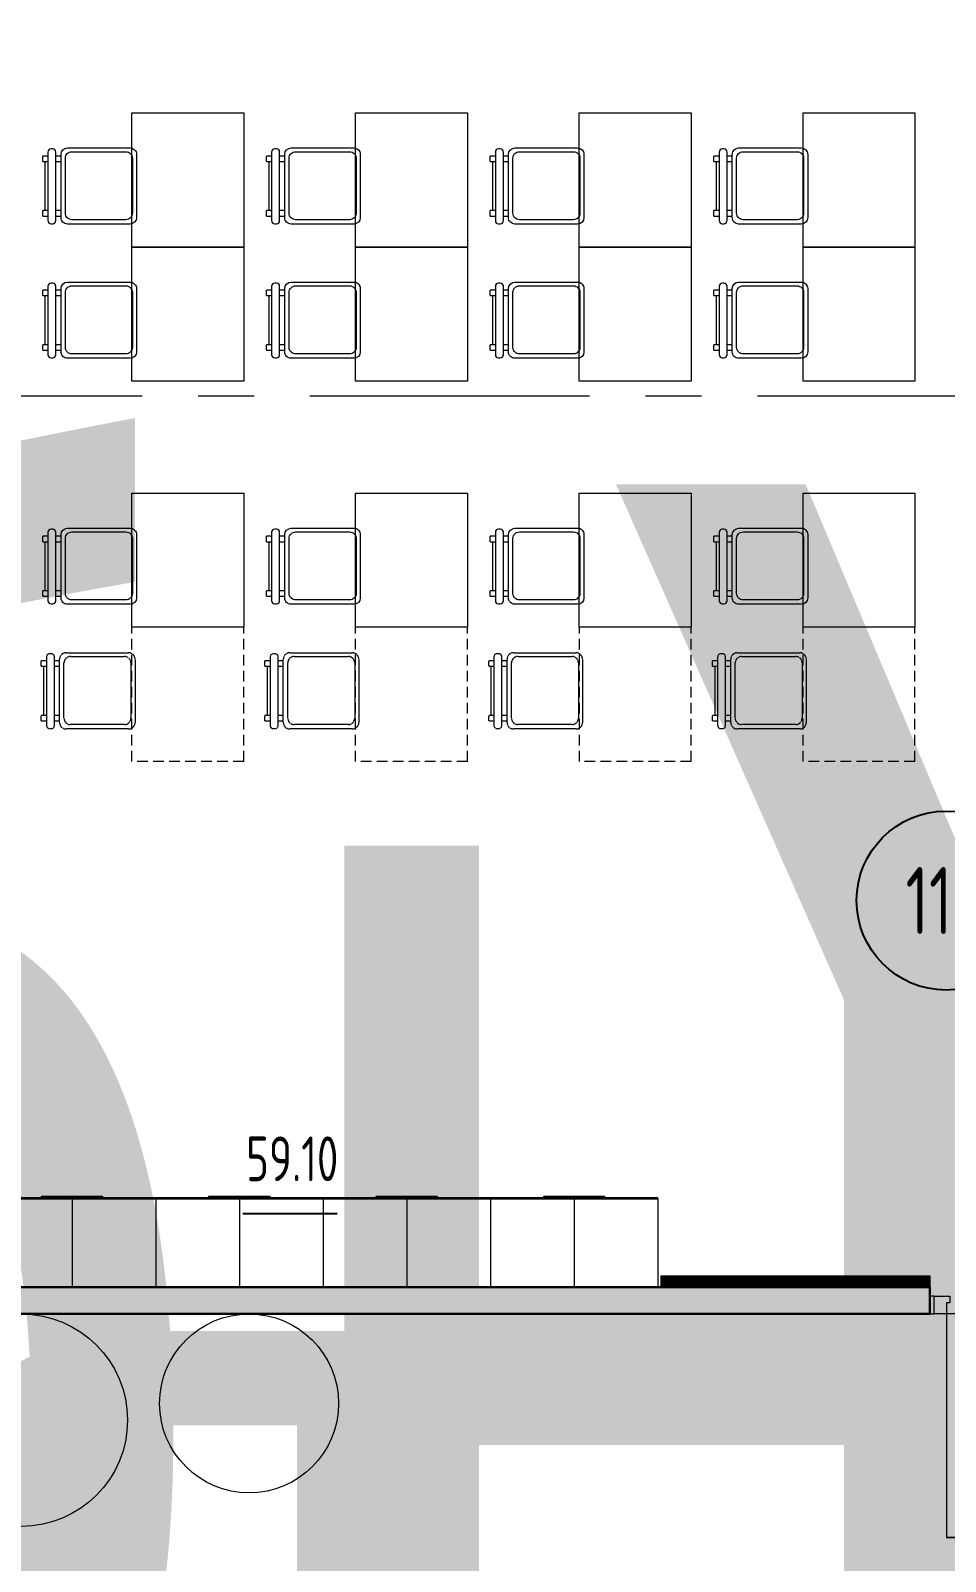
# Model space of a CAD drawing. Header units: millimetres. Extents: x -13407 to 8063098, y -54153 to 109271.
# Drawn here: x 36188 to 40276, y 22268 to 29113 of the extents above; entities that cross this region are included whole.
import ezdxf
from ezdxf.enums import TextEntityAlignment as Align

# ---------------------------------------------------------------- set-up
doc = ezdxf.new("R2018")
doc.units = ezdxf.units.MM
for name, pattern in [('ACAD_ISO03W100', [30, 12, -18]), ('CENTER', [2, 1.25, -0.25, 0.25, -0.25]), ('HIDDEN', [6, 4, -2]), ('HIDDEN2', [4.7625, 3.175, -1.5875])]:
    doc.linetypes.add(name, pattern=pattern)
doc.layers.get('Defpoints').update_dxf_attribs({"color": 6})
for name, color, linetype, lineweight in [('АР_Двери', 5, 'Continuous', 18), ('АР_Маркер экспликации', 239, 'Continuous', 13), ('АР_Номер помещения', 1, 'Continuous', 25), ('АР_Оси', 193, 'Continuous', 9), ('АР_Перегородки газоблок', 165, 'Continuous', 30), ('АР_Перегородки газоблок_Штрих', 165, 'Continuous', 5), ('АР_Помещения_площадь', 19, 'Continuous', 9), ('ТХ_мебель передв', 250, 'Continuous', 13)]:
    doc.layers.add(name, color=color, linetype=linetype, lineweight=lineweight)
doc.layers.add('АР_Названия помещений', color=124, linetype='Continuous', lineweight=5, plot=False)
doc.styles.add('ISOCPEUR', font='isocpeur.ttf', dxfattribs={"width": 0.7})
doc.styles.get("Standard").update_dxf_attribs({"font": 'arial.ttf'})

# ---------------------------------------------------------------- blocks, each defined once
blk = doc.blocks.new('Полуторная_на лестницу')
for points in [[(75, 80), (75, 1080), (124.9, 1080), (124.9, 80)], [(1375.1, 430), (1375.1, 80), (1425, 80), (1425, 430)]]:
    blk.add_lwpolyline(points, close=True)
for points in [[(0, 0), (0, 80), (20, 80), (20, 0), (0, 0)], [(20, 80), (20, 0), (90, 0), (90, 30), (75, 30), (75, 80), (20, 80)], [(1480, 80), (1480, 0), (1410, 0), (1410, 30), (1425, 30), (1425, 80), (1480, 80)], [(1500, 0), (1500, 80), (1480, 80), (1480, 0), (1500, 0)]]:
    blk.add_lwpolyline(points)
at = {"linetype": 'ACAD_ISO03W100', "ltscale": 3}
for centre, radius, start, end in [((75, 80), 1000, 0, 90), ((1465.4, 39.6), 392.5, 95.90754, 174.09246)]:
    blk.add_arc(centre, radius, start, end, dxfattribs=at)
blk = doc.blocks.new('*U634')
at = {"layer": 'Defpoints', "color": 7, "style": 'ISOCPEUR', "width": 0.7, "flags": 1}
blk.add_attdef('КАТЕГОРИЯ', (-499.2, -2092.2), '', height=250, dxfattribs=at)
at = {"layer": 'Defpoints', "color": 7, "style": 'ISOCPEUR', "width": 0.7}
blk.add_attdef('ПЛОЩАДЬ_ПОМЕЩЕНИЯ', text='', height=200, dxfattribs=at).set_placement((-12822, -3695.3), align=Align.MIDDLE_RIGHT)
at = {"layer": 'АР_Номер помещения', "color": 7, "style": 'ISOCPEUR', "width": 0.7}
blk.add_attdef('НОМЕР_ПОМЕЩЕНИЯ', text='', height=300, dxfattribs=at).set_placement((-14137.9, 2280), align=Align.MIDDLE_CENTER)
at = {"layer": 'АР_Помещения_площадь', "color": 7, "lineweight": 30, "width": 0.7, "flags": 104}
blk.add_attdef('ИМЯ_ПОМЕЩЕНИЯ', text='', height=100, dxfattribs=at).set_placement((157.6, 1217.1), align=Align.MIDDLE_CENTER)
blk = doc.blocks.new('*U657')
at = {"layer": 'Defpoints', "color": 7}
blk.add_line((-15018.5, 170.5), (-15440.8, 170.5), dxfattribs=at)
at = {"layer": 'АР_Номер помещения', "color": 7}
blk.add_circle((-12297.4, 1571.6), 400, dxfattribs=at)
at = {"layer": 'Defpoints', "color": 7, "style": 'ISOCPEUR', "width": 0.7}
blk.add_attdef('ПЛОЩАДЬ_ПОМЕЩЕНИЯ', text='', height=200, dxfattribs=at).set_placement((-15013.6, 417), align=Align.MIDDLE_RIGHT)
at = {"layer": 'Defpoints', "color": 7, "style": 'ISOCPEUR', "width": 0.7, "flags": 1}
blk.add_attdef('КАТЕГОРИЯ', (-499.2, -2092.2), '', height=250, dxfattribs=at)
at = {"layer": 'АР_Номер помещения', "color": 7, "style": 'ISOCPEUR', "width": 0.7}
blk.add_attdef('НОМЕР_ПОМЕЩЕНИЯ', text='', height=300, dxfattribs=at).set_placement((-12297.4, 1571.6), align=Align.MIDDLE_CENTER)
at = {"layer": 'АР_Помещения_площадь', "color": 7, "lineweight": 30, "width": 0.7, "flags": 104}
blk.add_attdef('ИМЯ_ПОМЕЩЕНИЯ', text='', height=100, dxfattribs=at).set_placement((157.6, 1217.1), align=Align.MIDDLE_CENTER)
blk = doc.blocks.new('*U658')
at = {"layer": 'Defpoints', "color": 7, "style": 'ISOCPEUR', "width": 0.7}
blk.add_attdef('ПЛОЩАДЬ_ПОМЕЩЕНИЯ', text='', height=200, dxfattribs=at).set_placement((-15075.7, 265.5), align=Align.MIDDLE_RIGHT)
at = {"layer": 'Defpoints', "color": 7, "style": 'ISOCPEUR', "width": 0.7, "flags": 1}
blk.add_attdef('КАТЕГОРИЯ', (-499.2, -2092.2), '', height=250, dxfattribs=at)
at = {"layer": 'АР_Номер помещения', "color": 7, "style": 'ISOCPEUR', "width": 0.7}
blk.add_attdef('НОМЕР_ПОМЕЩЕНИЯ', text='', height=300, dxfattribs=at).set_placement((-12620.1, 1443.7), align=Align.MIDDLE_CENTER)
at = {"layer": 'АР_Помещения_площадь', "color": 7, "lineweight": 30, "width": 0.7, "flags": 104}
blk.add_attdef('ИМЯ_ПОМЕЩЕНИЯ', text='', height=100, dxfattribs=at).set_placement((157.6, 1217.1), align=Align.MIDDLE_CENTER)
blk = doc.blocks.new('*U595')
at = {"layer": 'Defpoints', "color": 7, "style": 'ISOCPEUR', "width": 0.7, "flags": 1}
blk.add_attdef('КАТЕГОРИЯ', (-499.2, -2092.2), '', height=250, dxfattribs=at)
at = {"layer": 'Defpoints', "color": 7, "style": 'ISOCPEUR', "width": 0.7}
blk.add_attdef('ПЛОЩАДЬ_ПОМЕЩЕНИЯ', text='', height=200, dxfattribs=at).set_placement((405.3, -2542.8), align=Align.MIDDLE_RIGHT)
at = {"layer": 'АР_Номер помещения', "color": 7, "style": 'ISOCPEUR', "width": 0.7}
blk.add_attdef('НОМЕР_ПОМЕЩЕНИЯ', text='', height=300, dxfattribs=at).set_placement((171.6, -1559.3), align=Align.MIDDLE_CENTER)
at = {"layer": 'АР_Помещения_площадь', "color": 7, "lineweight": 30, "width": 0.7, "flags": 104}
blk.add_attdef('ИМЯ_ПОМЕЩЕНИЯ', text='', height=100, dxfattribs=at).set_placement((157.6, 1217.1), align=Align.MIDDLE_CENTER)
blk = doc.blocks.new('A$C3da1b1ea')
at = {"lineweight": 0}
blk.add_lwpolyline([(0, 0), (50, 0), (50, -1200), (0, -1200), (0, 0)], dxfattribs=at)
blk = doc.blocks.new('стул №3-5')
at = {"linetype": 'ByBlock', "extrusion": (-6.19742e-05, 0.000470712, 1)}
for p, q in [((-15086.8, 16641.7, 196.8), (-15393.1, 16641.7, 196.8)), ((-15372.7, 16664.9, 196.8), (-15348.5, 16664.9, 196.8)), ((-15372.7, 16664.9, 196.8), (-15372.7, 16641.7, 196.8)), ((-15348.5, 16641.7, 196.8), (-15348.5, 16664.9, 196.8)), ((-15348.5, 16653.3, 196.8), (-15128.7, 16653.3, 196.8)), ((-15128.7, 16664.9, 196.8), (-15104.4, 16664.9, 196.8)), ((-15128.7, 16664.9, 196.8), (-15128.7, 16641.7, 196.8)), ((-15104.4, 16641.7, 196.8), (-15104.4, 16664.9, 196.8)), ((-15407, 16627.7, 196.8), (-15407, 16619.9, 196.8)), ((-15393.1, 16605.9, 196.8), (-15086.8, 16605.9, 196.9)), ((-15372.7, 16605.9, 196.8), (-15372.7, 16583.2, 196.9)), ((-15348.5, 16583.2, 196.9), (-15348.5, 16605.9, 196.8)), ((-15128.7, 16605.9, 196.9), (-15128.7, 16583.2, 196.9)), ((-15104.4, 16583.2, 196.9), (-15104.4, 16605.9, 196.9)), ((-15072.8, 16619.9, 196.8), (-15072.8, 16627.7, 196.8))]:
    blk.add_line(p, q, dxfattribs=at)
at = {"ltscale": 100, "extrusion": (-6.19742e-05, 0.000470712, 1), "elevation": 205.6}
for points in [[(-15379.9, 16582.9), (-15097, 16582.9, -0.414169), (-15068.3, 16554.2), (-15068.3, 16274.2, -0.414258), (-15097, 16245.5), (-15379.9, 16245.5, -0.414169), (-15408.6, 16274.2), (-15408.6, 16554.2, -0.414258)], [(-15360.2, 16563.2), (-15113.6, 16563.2, -0.414214), (-15084.9, 16534.4), (-15084.9, 16292.6, -0.414214), (-15113.6, 16263.9), (-15360.2, 16263.9, -0.414214), (-15388.9, 16292.6), (-15388.9, 16534.4, -0.414214)]]:
    blk.add_lwpolyline(points, format="xyb", close=True, dxfattribs=at)
at = {"linetype": 'ByBlock', "extrusion": (-6.19742e-05, 0.000470712, 1)}
for centre, start, end in [((-15393, 16627.6, 205.6), 90, 180), ((-15086.8, 16627.6, 205.6), 0, 90), ((-15393, 16619.8, 205.6), 180, 270), ((-15086.8, 16619.8, 205.6), 270, 0)]:
    blk.add_arc(centre, 13.9, start, end, dxfattribs=at)
blk = doc.blocks.new('_стол№3-№5')
blk.add_lwpolyline([(-169868.3, 526261.4), (-169368.3, 526261.4), (-169368.3, 525661.4), (-169868.3, 525661.4)], close=True)
blk = doc.blocks.new('_Стул резерв')
at = {"linetype": 'HIDDEN', "ltscale": 0.1, "extrusion": (6.19742e-05, -0.000470712, 1)}
for p, q in [((0, 81.6, 0), (0, 58.9, 0)), ((24.3, 58.9, 0), (24.3, 81.6, 0)), ((244, 81.6, 0), (244, 58.9, 0)), ((268.3, 58.9, 0), (268.3, 81.6, 0)), ((-31.6, 45, 0), (-31.6, 37.1, 0)), ((288.6, 58.9, 0), (-17.6, 58.9, 0)), ((-17.6, 23.2, 0), (288.6, 23.2, 0)), ((0, 23.2, 0), (0, 0)), ((24.3, 0, 0), (0, 0)), ((24.3, 0, 0), (24.3, 23.2, 0)), ((244, 11.6, 0), (24.3, 11.6, 0)), ((244, 23.2, 0), (244, 0, 0)), ((268.3, 0, 0), (244, 0, 0)), ((268.3, 0, 0), (268.3, 23.2, 0)), ((302.6, 37.1, 0), (302.6, 45, 0))]:
    blk.add_line(p, q, dxfattribs=at)
for points in [[(275.5, 81.9), (-7.4, 81.9, -0.414169), (-36.1, 110.6), (-36.1, 390.6, -0.414258), (-7.4, 419.3), (275.5, 419.3, -0.414169), (304.2, 390.6), (304.2, 110.6, -0.414258)], [(255.8, 101.6), (9.2, 101.6, -0.414214), (-19.5, 130.3), (-19.5, 372.2, -0.414214), (9.2, 400.9), (255.8, 400.9, -0.414214), (284.5, 372.2), (284.5, 130.3, -0.414214)]]:
    blk.add_lwpolyline(points, format="xyb", close=True, dxfattribs=at)
for centre, start, end in [((-17.6, 45), 90, 180), ((-17.6, 37.1), 180, 270), ((288.6, 45, 0), 0, 90), ((288.6, 37.1, 0), 270, 0)]:
    blk.add_arc(centre, 13.9, start, end, dxfattribs=at)
blk = doc.blocks.new('_стол.резерв')
at = {"linetype": 'HIDDEN2', "ltscale": 15}
for p, q in [((-20, 500), (-20, 0)), ((580, 500), (-20, 500)), ((580, 500), (580, 0)), ((580, 0), (-20, 0))]:
    blk.add_line(p, q, dxfattribs=at)
blk = doc.blocks.new('У005-3740')
at = {"layer": 'ТХ_мебель передв'}
for p, q in [((-231583.2, 58866.8, -0.6), (-231188.1, 58866.8, -0.6)), ((-231583.2, 58492.8, -0.6), (-231188.1, 58492.8, -0.6)), ((-231583.2, 58118.8, -0.6), (-231188.1, 58118.8, -0.6)), ((-231583.2, 57744.8, -0.6), (-231188.1, 57744.8, -0.6)), ((-231583.2, 57370.8, -0.6), (-231188.1, 57370.8, -0.6)), ((-231583.2, 56996.8, -0.6), (-231188.1, 56996.8, -0.6)), ((-231583.2, 56622.8, -0.6), (-231188.1, 56622.8, -0.6)), ((-231583.2, 56248.8, -0.6), (-231188.1, 56248.8, -0.6)), ((-231583.2, 55874.8, -0.6), (-231188.1, 55874.8, -0.6))]:
    blk.add_line(p, q, dxfattribs=at)
at = {"layer": 'ТХ_мебель передв', "elevation": -0.6}
for points in [[(-231587.2, 55500.8), (-231587.2, 59240.8), (-231583.2, 59240.8), (-231583.2, 55500.8)], [(-231188.1, 55500.8), (-231188.1, 59240.8), (-231583.2, 59240.8), (-231583.2, 55500.8)], [(-231594.1, 59002.7), (-231594.1, 58866.8), (-231587.2, 58866.8), (-231587.2, 59002.7)], [(-231594.1, 58866.8), (-231594.1, 58730.9), (-231587.2, 58730.9), (-231587.2, 58866.8)], [(-231594.1, 58254.7), (-231594.1, 58118.8), (-231587.2, 58118.8), (-231587.2, 58254.7)], [(-231594.1, 58118.8), (-231594.1, 57982.9), (-231587.2, 57982.9), (-231587.2, 58118.8)], [(-231594.1, 57506.7), (-231594.1, 57370.8), (-231587.2, 57370.8), (-231587.2, 57506.7)], [(-231594.1, 57370.8), (-231594.1, 57234.9), (-231587.2, 57234.9), (-231587.2, 57370.8)], [(-231594.1, 56758.7), (-231594.1, 56622.8), (-231587.2, 56622.8), (-231587.2, 56758.7)], [(-231594.1, 56622.8), (-231594.1, 56486.9), (-231587.2, 56486.9), (-231587.2, 56622.8)], [(-231594.1, 56010.7), (-231594.1, 55874.8), (-231587.2, 55874.8), (-231587.2, 56010.7)], [(-231594.1, 55874.8), (-231594.1, 55738.9), (-231587.2, 55738.9), (-231587.2, 55874.8)]]:
    blk.add_lwpolyline(points, close=True, dxfattribs=at)

msp = doc.modelspace()

# ---------------------------------------------------------------- hatches: boundary and pattern name
at = {"layer": 'АР_Перегородки газоблок_Штрих', "ltscale": 100}
h = msp.add_hatch(dxfattribs=at)
h.set_pattern_fill('AR-CONC', color=256, scale=30)
h.set_pattern_definition([(50, (211803.85, -55205.68), (215.17805, -18.82564), [22.5, -247.5]), (355, (211803.85, -55205.68), (-41.6254, 225.65764), [18, -198]), (100.45144, (211821.79, -55207.25), (173.55265, 206.832), [19.12206, -210.34263]), (46.1842, (211803.85, -55145.68), (320.1724, -49.6558), [33.75, -371.25]), (96.63564, (211830.53, -55149.82), (280.3986, 292.2356), [28.6831, -315.51413]), (351.18416, (211803.85, -55145.68), (280.3986, 292.2356), [27, -297]), (21, (211833.85, -55160.68), (179.07212, -120.78567), [22.5, -247.5]), (326, (211833.85, -55160.68), (72.9946, 217.54501), [18, -198]), (71.45144, (211848.78, -55170.75), (252.06671, 96.75935), [19.12206, -210.34263]), (37.5, (211803.85, -55205.68), (3.647957, 99.868156), [0, -195.6, 0, -201, 0, -198.75]), (7.5, (211803.85, -55205.68), (78.92086, 118.323514), [0, -114.6, 0, -191.1, 0, -75.75]), (327.5, (211736.95, -55205.68), (160.14673, -6.76646), [0, -75, 0, -234, 0, -310.5]), (317.5, (211706.95, -55205.68), (174.95585, 30.03149), [0, -97.5, 0, -155.4, 0, -220.5])])
h.paths.add_polyline_path([(40206.4, 23494.6), (34294.9, 23494.6), (34294.9, 23374.6), (40206.2, 23374.6)])

# ---------------------------------------------------------------- linework, layer by layer
at = {"layer": 'АР_Оси', "linetype": 'CENTER', "ltscale": 1000}
msp.add_line((-12563.8, 27480), (71033.4, 27480), dxfattribs=at)
at = {"layer": 'АР_Перегородки газоблок', "ltscale": 100}
for points in [[(40206.3, 23494.6), (34294.9, 23494.6)], [(40206.3, 23494.6), (40206.3, 23374.6)], [(40206.3, 23374.6), (34295, 23374.6)]]:
    msp.add_lwpolyline(points, dxfattribs=at)
at = {"layer": 'ТХ_мебель передв', "const_width": 50}
msp.add_lwpolyline([(40206.3, 23519.6), (39006.3, 23519.6)], dxfattribs=at)
at = {"layer": 'ТХ_мебель передв', "ltscale": 0.1}
for centre, radius in [((36145.7, 22899.6), 475), ((37163.9, 22974.6), 400)]:
    msp.add_circle(centre, radius, dxfattribs=at)

# ---------------------------------------------------------------- block references
at = {"layer": 'АР_Двери', "xscale": -1, "rotation": 180}
msp.add_blockref('Полуторная_на лестницу', (40206.3, 23454.6), dxfattribs=at)
at = {"layer": 'АР_Маркер экспликации', "color": 7}
ref = msp.add_blockref('*U634', (33226.3, 40787.1), dxfattribs=at)
lines = msp.add_mtext('\\W0.8000;Лестничная клетка (Л1)', dxfattribs={"layer": 'АР_Названия помещений', "insert": (19063, 42186.5), "char_height": 3197.953, "width": 926.94, "attachment_point": 1})
ref.add_attrib('ИМЯ_ПОМЕЩЕНИЯ', '', (19063, 42186.5), dxfattribs={"flags": 104}).embed_mtext(lines)
ref = msp.add_blockref('*U595', (12989.3, 43437.6), dxfattribs=at)
lines = msp.add_mtext('\\W0.8000;Коридор и рекреация (основная и старшая школа)', dxfattribs={"layer": 'АР_Названия помещений', "insert": (13617, 40031.1), "char_height": 4692.013, "width": 926.94, "attachment_point": 1})
ref.add_attrib('ИМЯ_ПОМЕЩЕНИЯ', '', (13617, 40031.1), dxfattribs={"flags": 104}).embed_mtext(lines)
ref = msp.add_blockref('*U657', (52576.7, 23651.2), dxfattribs=at)
ref.add_attrib('НОМЕР_ПОМЕЩЕНИЯ', '115', dxfattribs={"layer": 'АР_Номер помещения', "color": 7, "height": 300, "style": 'ISOCPEUR', "width": 0.7}).set_placement((40279.4, 25222.8), align=Align.MIDDLE_CENTER)
lines = msp.add_mtext('\\W0.8000;Учебные кабинеты (2 - 4 классы)', dxfattribs={"layer": 'АР_Названия помещений', "insert": (38590.2, 27083.3), "char_height": 7446.737, "width": 926.94, "attachment_point": 1})
ref.add_attrib('ИМЯ_ПОМЕЩЕНИЯ', '', (38590.2, 27083.3), dxfattribs={"flags": 104}).embed_mtext(lines)
ref.add_attrib('ПЛОЩАДЬ_ПОМЕЩЕНИЯ', '59.10', dxfattribs={"layer": 'Defpoints', "color": 7, "height": 200, "style": 'ISOCPEUR', "width": 0.7}).set_placement((37563.1, 24068.2), align=Align.MIDDLE_RIGHT)
ref = msp.add_blockref('*U658', (35408.9, 23665.6), dxfattribs=at)
lines = msp.add_mtext('\\W0.8000;Учебные кабинеты (2 - 4 классы)', dxfattribs={"layer": 'АР_Названия помещений', "insert": (21437.6, 26957.2), "char_height": 6412.4, "width": 926.94, "attachment_point": 1})
ref.add_attrib('ИМЯ_ПОМЕЩЕНИЯ', '', (21437.6, 26957.2), dxfattribs={"flags": 104}).embed_mtext(lines)
at = {"layer": 'ТХ_мебель передв'}
for name, p, rotation in [('_стол№3-№5', (-132728.3, 554406.3), 180), ('_стол№3-№5', (-131728.3, 554406.3), 180), ('_стол№3-№5', (-130728.3, 554406.3), 180), ('_стол№3-№5', (-129728.3, 554406.3), 180), ('стул №3-5', (52906.4, 43656.3), 89.99999999999999), ('стул №3-5', (53906.4, 43656.3), 89.99999999999999), ('стул №3-5', (54906.4, 43656.3), 89.99999999999999), ('стул №3-5', (55906.4, 43656.3), 89.99999999999999), ('_стол№3-№5', (-132728.3, 553806.3), 180), ('_стол№3-№5', (-131728.3, 553806.3), 180), ('_стол№3-№5', (-130728.3, 553806.3), 180), ('_стол№3-№5', (-129728.3, 553806.3), 180), ('стул №3-5', (52906.4, 43056.3), 89.99999999999999), ('стул №3-5', (53906.4, 43056.3), 89.99999999999999), ('стул №3-5', (54906.4, 43056.3), 89.99999999999999), ('стул №3-5', (55906.4, 43056.3), 89.99999999999999), ('_стол№3-№5', (-132728.3, 552706.3), 180), ('_стол№3-№5', (-131728.3, 552706.3), 180), ('_стол№3-№5', (-130728.3, 552706.3), 180), ('_стол№3-№5', (-129728.3, 552706.3), 180), ('стул №3-5', (52906.4, 41956.3), 89.99999999999999), ('стул №3-5', (53906.4, 41956.3), 89.99999999999999), ('стул №3-5', (54906.4, 41956.3), 89.99999999999999), ('стул №3-5', (55906.4, 41956.3), 89.99999999999999), ('_стол.резерв', (36640.1, 26424.9), 270), ('_стол.резерв', (37640.1, 26424.9), 270), ('_стол.резерв', (38640.1, 26424.9), 270), ('_стол.резерв', (39640.1, 26424.9), 270), ('_Стул резерв', (36235.1, 26294.6, 196.8), 270), ('_Стул резерв', (37235.1, 26294.6, 196.8), 270), ('_Стул резерв', (38235.1, 26294.6, 196.8), 270), ('_Стул резерв', (39235.1, 26294.6, 196.8), 270)]:
    msp.add_blockref(name, p, dxfattribs=dict(at, rotation=rotation))
at = {"layer": 'ТХ_мебель передв', "xscale": -1, "rotation": 90}
msp.add_blockref('У005-3740', (94491.4, -207693.5, 0.6), dxfattribs=at)
at = {"layer": 'ТХ_мебель передв', "lineweight": 0, "rotation": 89.99999999999999}
msp.add_blockref('A$C3da1b1ea', (39006.3, 23494.6), dxfattribs=at)

doc.saveas('drawing.dxf')
